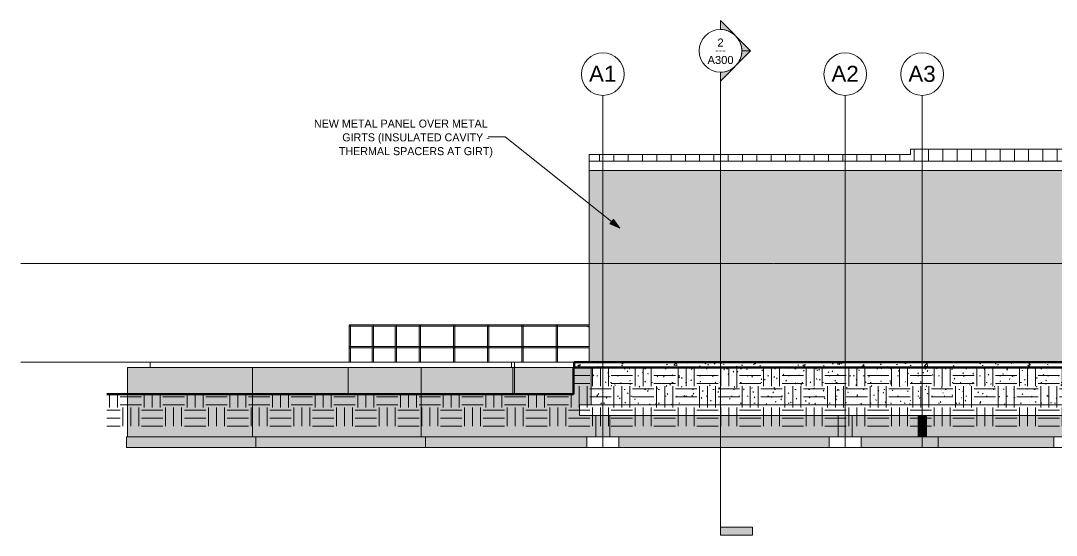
# Model space of a CAD drawing. Header units: inches. Extents: x -4221 to 4009, y -195 to 396.
# Drawn here: x -4221 to -3057, y -195 to 384 of the extents above; entities that cross this region are included whole.
import ezdxf

# ---------------------------------------------------------------- set-up
doc = ezdxf.new("R2010")
doc.units = ezdxf.units.IN
doc.header["$MEASUREMENT"] = 0
doc.linetypes.add('Aligning Line 1_8_', pattern=[0.25, 0.125, -0.125])
doc.linetypes.add('Grid Line 1_2_', pattern=[0.875, 0.5, -0.125, 0.125, -0.125])
for name, color, linetype, lineweight in [('A-DOOR', 31, 'Continuous', 13), ('A-DOOR-9', 31, 'Continuous', 9), ('A-FLOR', 192, 'Continuous', 13), ('A-FLOR-1', 192, 'Continuous', 50), ('A-FLOR-HRAL', 11, 'Continuous', 9), ('A-FLOR-LEVL-1', 51, 'Grid Line 1_2_', 9), ('A-FLOR-PATT-1', 8, 'Continuous', 9), ('A-GENM', 5, 'Continuous', 9), ('A-GENM-1', 5, 'Continuous', 50), ('A-ROOF', 132, 'Continuous', 13), ('A-ROOF-PATT-1', 132, 'Continuous', 9), ('A-WALL', 113, 'Continuous', 13), ('A-WALL-PATT-1', 10, 'Continuous', 13), ('A-WALL-PATT-2', 50, 'Continuous', 13), ('A-WALL-PATT-4', 111, 'Continuous', 9), ('C-TOPO', 7, 'Continuous', 9), ('C-TOPO-1', 7, 'Continuous', 140), ('C-TOPO-4', 254, 'Continuous', 9), ('C-TOPO-5', 153, 'Continuous', 9), ('G-ANNO-SYMB', 111, 'Aligning Line 1_8_', 9), ('G-ANNO-SYMB-1', 111, 'Continuous', 9), ('G-ANNO-TEXT', 231, 'Continuous', 9), ('S-FNDN', 32, 'Continuous', 13), ('S-FNDN-1', 50, 'Continuous', 13), ('S-FNDN-2', 9, 'Continuous', 13), ('S-FNDN-3', 173, 'Continuous', 13), ('S-GRID-1', 1, 'Grid Line 1_2_', 9), ('S-GRID-IDEN', 1, 'Continuous', 9)]:
    doc.layers.add(name, color=color, linetype=linetype, lineweight=lineweight)
doc.styles.add('Arial', font='arial.ttf', dxfattribs={"height": 18})
doc.styles.add('Arial_1', font='arial.ttf', dxfattribs={"height": 9})
doc.styles.add('Century Gothic_1', font='ufonts.com_century-gothic.ttf', dxfattribs={"height": 9})
pattern_1 = [(0, (-3004.96, 0), (24, 24), [24, -24]), (0, (-3004.96, 9), (24, 24), [24, -24]), (0, (-3004.96, 18), (24, 24), [24, -24]), (90, (-3001.96, 21), (-24, 24), [24, -24]), (90, (-2992.96, 21), (-24, 24), [24, -24]), (90, (-2983.96, 21), (-24, 24), [24, -24])]
pattern_2 = [(0, (-3004.961, 0), (30.72, 7.68), [1.267, -21.773, 1.267, -21.773, -122.88]), (0, (-3004.961, 0), (30.72, 7.68), [-46.08, 1.267, -44.813, 1.267, -21.773, -53.76]), (0, (-3004.961, 0), (30.72, 7.68), [-115.2, 1.267, -14.093, 1.267, -37.133]), (120, (-2993.441, 3.84), (-22.01108, 22.7643), [1.267, -21.773, 1.267, -21.773, -122.88]), (120, (-2993.441, 3.84), (-22.01108, 22.7643), [-46.08, 1.267, -44.813, 1.267, -21.773, -53.76]), (120, (-2993.441, 3.84), (-22.01108, 22.7643), [-115.2, 1.267, -14.093, 1.267, -37.133]), (240, (-2989.601, 19.2), (-8.70892, -30.4443), [1.267, -21.773, 1.267, -21.773, -122.88]), (240, (-2989.601, 19.2), (-8.70892, -30.4443), [-46.08, 1.267, -44.813, 1.267, -21.773, -53.76]), (240, (-2989.601, 19.2), (-8.70892, -30.4443), [-115.2, 1.267, -14.093, 1.267, -37.133])]

# ---------------------------------------------------------------- blocks, each defined once
blk = doc.blocks.new('Parking_Stall_Multiple - 9x18-1326571-BUILDING ELEVATION - SOUTH')
at = {"layer": 'A-GENM'}
for points in [[(-3455.2, 0), (-3319.1, 0), (-3319.1, 0.1), (-3532.1, 0.1), (-3532.1, 0)], [(-3316.1, -0.1), (-3316.1, 0.1), (-3319.1, 0.1), (-3319.1, -0.1)]]:
    blk.add_hatch(color=256, dxfattribs=at).paths.add_polyline_path(points, flags=0)
for p, q in [((-3532.1, 0.1), (-3319.1, 0.1)), ((-3532.1, 0), (-3532.1, 0.1))]:
    blk.add_line(p, q, dxfattribs=at)
at = {"layer": 'A-GENM-1'}
for p, q in [((-3316.1, 0.1), (-3319.1, 0.1)), ((-3319.1, 0.1), (-3319.1, -0.1)), ((-3316.1, -0.1), (-3316.1, 0.1)), ((-3319.1, -0.1), (-3316.1, -0.1))]:
    blk.add_line(p, q, dxfattribs=at)
blk = doc.blocks.new('Railing - Lapeyre - 1 1_2_ Post-1355937-BUILDING ELEVATION - SOUTH')
at = {"layer": 'A-FLOR-HRAL'}
h = blk.add_hatch(color=256, dxfattribs=at)
h.paths.add_polyline_path([(-3824.9, -0.1), (-3824.5, -0.1), (-3824.5, 16.7), (-3824.8, 16.4), (-3825.2, 16.1), (-3825.5, 16), (-3825.7, 16), (-3825.7, -0.1), (-3825, -0.1)], flags=0)
h.paths.add_polyline_path([(-3824.5, 16.7), (-3824.5, 41.3), (-3824.8, 40.9), (-3825.2, 40.6), (-3825.5, 40.5), (-3825.7, 40.5), (-3825.7, 17.5), (-3825.4, 17.5), (-3825, 17.3), (-3824.6, 16.9), (-3824.6, 16.9)], flags=0)
h = blk.add_hatch(color=256, dxfattribs=at)
h.paths.add_polyline_path([(-3824.5, -0.1), (-3824.2, -0.1), (-3824.2, 16.3), (-3824.3, 16.6), (-3824.5, 16.7), (-3824.5, 6.2)], flags=0)
h.paths.add_polyline_path([(-3824.5, 16.7), (-3824.3, 17.1), (-3824.2, 17.4), (-3824.2, 40.7), (-3824.3, 41.1), (-3824.5, 41.3), (-3824.5, 16.9)], flags=0)
for p, q in [((-3825.7, 40.5), (-3825.7, 17.5)), ((-3824.2, -0.1), (-3824.2, 41.3)), ((-3825.7, 16), (-3825.7, -0.1))]:
    blk.add_line(p, q, dxfattribs=at)
blk = doc.blocks.new('Railing - Lapeyre - 1 1_2_ Post-V1-BUILDING ELEVATION - SOUTH')
at = {"layer": 'A-FLOR-HRAL'}
h = blk.add_hatch(color=256, dxfattribs=at)
h.paths.add_polyline_path([(-3733.8, -0.1), (-3733.8, -0.1), (-3733.8, 16.7), (-3734.5, 16), (-3734.5, -0.1), (-3734, -0.1)], flags=0)
h.paths.add_polyline_path([(-3733.8, 16.7), (-3733.8, 41.3), (-3734.5, 40.5), (-3734.5, 17.5), (-3733.9, 16.9)], flags=0)
h = blk.add_hatch(color=256, dxfattribs=at)
h.paths.add_polyline_path([(-3733.7, -0.1), (-3733, -0.1), (-3733, 16), (-3733.8, 16.7), (-3733.8, -0.1)], flags=0)
h.paths.add_polyline_path([(-3733.8, 16.7), (-3733, 17.5), (-3733, 40.5), (-3733.8, 41.3), (-3733.8, 38.2)], flags=0)
for p, q in [((-3734.5, 41.3), (-3734.5, -0.1)), ((-3733, -0.1), (-3733, 41.3))]:
    blk.add_line(p, q, dxfattribs=at)
blk = doc.blocks.new('Railing - Lapeyre - 1 1_2_ Post-V2-BUILDING ELEVATION - SOUTH')
at = {"layer": 'A-FLOR-HRAL'}
h = blk.add_hatch(color=256, dxfattribs=at)
h.paths.add_polyline_path([(-3656.8, 0), (-3656.8, 16.7), (-3657.5, 16), (-3657.5, 0), (-3656.8, 0)], flags=0)
h.paths.add_polyline_path([(-3656.8, 16.7), (-3656.8, 41.3), (-3657.5, 40.5), (-3657.5, 17.5), (-3656.9, 16.9)], flags=0)
h = blk.add_hatch(color=256, dxfattribs=at)
h.paths.add_polyline_path([(-3656.8, 0), (-3656, 0), (-3656.1, 16), (-3656.8, 16.7), (-3656.8, 0)], flags=0)
h.paths.add_polyline_path([(-3656.8, 16.7), (-3656, 17.5), (-3656.1, 40.5), (-3656.8, 41.3), (-3656.8, 38.2)], flags=0)
for p, q in [((-3657.5, 41.3), (-3657.5, 0)), ((-3656, 0), (-3656, 41.3))]:
    blk.add_line(p, q, dxfattribs=at)
blk = doc.blocks.new('Railing - Lapeyre - 1 1_2_ Post-V3-BUILDING ELEVATION - SOUTH')
at = {"layer": 'A-FLOR-HRAL'}
h = blk.add_hatch(color=256, dxfattribs=at)
h.paths.add_polyline_path([(-3772.2, -0.1), (-3772.2, 16.7), (-3772.8, 16.2), (-3772.9, 16), (-3773, 16), (-3773, -0.1), (-3772.3, -0.1)], flags=0)
h.paths.add_polyline_path([(-3772.2, 16.7), (-3772.2, 41.3), (-3772.8, 40.7), (-3772.9, 40.5), (-3773, 40.5), (-3773, 17.5), (-3772.8, 17.4), (-3772.3, 16.9)], flags=0)
h = blk.add_hatch(color=256, dxfattribs=at)
h.paths.add_polyline_path([(-3772.2, -0.1), (-3771.5, -0.1), (-3771.5, 16), (-3772.2, 16.7), (-3772.2, -0.1)], flags=0)
h.paths.add_polyline_path([(-3772.2, 16.7), (-3771.5, 17.5), (-3771.5, 40.5), (-3772.2, 41.3), (-3772.2, 18.2)], flags=0)
for p, q in [((-3773, 40.8), (-3773, 17.2)), ((-3771.5, -0.1), (-3771.5, 41.3)), ((-3773, 16.3), (-3773, -0.1))]:
    blk.add_line(p, q, dxfattribs=at)
blk = doc.blocks.new('Railing - Lapeyre - 1 1_2_ Post-V4-BUILDING ELEVATION - SOUTH')
at = {"layer": 'A-FLOR-HRAL'}
blk.add_hatch(color=256, dxfattribs=at).paths.add_polyline_path([(-3850.7, -0.1), (-3850.3, -0.1), (-3850.3, 41.2), (-3851.5, 41.2), (-3851.5, -0.1), (-3850.8, -0.1)], flags=0)
h = blk.add_hatch(color=256, dxfattribs=at)
h.paths.add_polyline_path([(-3850.3, -0.1), (-3850, -0.1), (-3850, 16.3), (-3850.2, 16.6), (-3850.3, 16.7), (-3850.3, -0.1)], flags=0)
h.paths.add_polyline_path([(-3850.3, 16.7), (-3850.1, 17.1), (-3850, 17.4), (-3850, 40.7), (-3850.2, 41.1), (-3850.3, 41.2), (-3850.3, 16.9)], flags=0)
for p, q in [((-3851.5, 41.2), (-3851.5, -0.1)), ((-3851.5, 41.2), (-3850.3, 41.2)), ((-3850, -0.1), (-3850, 41.2))]:
    blk.add_line(p, q, dxfattribs=at)
blk = doc.blocks.new('Railing - Railing-1341484-BUILDING ELEVATION - SOUTH')
at = {"layer": 'A-FLOR-HRAL'}
for points in [[(-3850.6, 41.2), (-3850.3, 41.2), (-3850.3, 41.4), (-3850.4, 41.6), (-3850.5, 41.9), (-3850.6, 42), (-3850.8, 42), (-3851, 41.9), (-3851.2, 41.6), (-3851.2, 41.4), (-3851.2, 41.2), (-3850.8, 41.2)], [(-3772.6, 41.2), (-3772.6, 41.6), (-3772.7, 41.9), (-3772.9, 42), (-3850.6, 42), (-3850.5, 41.9), (-3850.4, 41.6), (-3850.3, 41.2), (-3772.6, 41.2)], [(-3706.1, 41.2), (-3581.7, 41.2), (-3581.7, 42), (-3772.8, 42), (-3772.7, 41.8), (-3772.6, 41.4), (-3772.6, 41.2), (-3747.9, 41.2)]]:
    blk.add_hatch(color=256, dxfattribs=at).paths.add_polyline_path(points, flags=0)
h = blk.add_hatch(color=256, dxfattribs=at)
h.paths.add_polyline_path([(-3824.5, 41.2), (-3850.3, 41.2), (-3850.1, 40.9), (-3850, 40.6), (-3850, 40.5), (-3825.4, 40.5), (-3825, 40.7), (-3824.6, 41.1)], flags=0)
h.paths.add_polyline_path([(-3798.7, 41.2), (-3824.5, 41.2), (-3824.3, 40.9), (-3824.2, 40.6), (-3824.2, 40.5), (-3799.6, 40.5), (-3799.2, 40.7), (-3798.8, 41.1), (-3798.7, 41.2)], flags=0)
h.paths.add_polyline_path([(-3773.1, 40.5), (-3772.9, 40.5), (-3772.6, 40.9), (-3772.6, 41.2), (-3798.7, 41.2), (-3798.4, 40.8), (-3798.4, 40.6), (-3798.4, 40.5), (-3774, 40.5)], flags=0)
h = blk.add_hatch(color=256, dxfattribs=at)
h.paths.add_polyline_path([(-3772.2, 41.2), (-3772.6, 41.2), (-3772.6, 40.9), (-3772.2, 41.2)], flags=0)
h.paths.add_polyline_path([(-3733.8, 41.2), (-3772.2, 41.2), (-3771.4, 40.5), (-3734.5, 40.5), (-3733.8, 41.2)], flags=0)
h.paths.add_polyline_path([(-3695.3, 41.2), (-3733.7, 41.2), (-3733, 40.5), (-3696, 40.5), (-3695.4, 41.2)], flags=0)
h.paths.add_polyline_path([(-3656.8, 41.2), (-3695.3, 41.2), (-3694.5, 40.5), (-3657.5, 40.5), (-3656.9, 41.1)], flags=0)
h.paths.add_polyline_path([(-3656, 40.5), (-3619, 40.5), (-3618.3, 41.2), (-3656.8, 41.2), (-3656.1, 40.5)], flags=0)
h.paths.add_polyline_path([(-3581.7, 40.5), (-3581.7, 41.2), (-3618.3, 41.2), (-3617.6, 40.5), (-3585.9, 40.5)], flags=0)
h = blk.add_hatch(color=256, dxfattribs=at)
h.paths.add_polyline_path([(-3824.5, 16.7), (-3824.8, 17.1), (-3825.2, 17.4), (-3825.5, 17.5), (-3850, 17.5), (-3850, 17.3), (-3850.2, 16.9), (-3850.3, 16.7), (-3824.6, 16.7)], flags=0)
h.paths.add_polyline_path([(-3798.7, 16.7), (-3799.1, 17.2), (-3799.5, 17.4), (-3799.7, 17.5), (-3824.2, 17.5), (-3824.2, 17.2), (-3824.3, 16.9), (-3824.5, 16.7), (-3798.8, 16.7)], flags=0)
h.paths.add_polyline_path([(-3798.5, 16.7), (-3772.6, 16.7), (-3772.6, 17.1), (-3772.8, 17.4), (-3773, 17.5), (-3798.4, 17.5), (-3798.4, 17.2), (-3798.5, 16.9), (-3798.7, 16.7), (-3798.6, 16.7)], flags=0)
h = blk.add_hatch(color=256, dxfattribs=at)
h.paths.add_polyline_path([(-3824.5, 16.7), (-3850.3, 16.7), (-3850.1, 16.4), (-3850, 16.1), (-3850, 16), (-3825.4, 16), (-3825, 16.2), (-3824.6, 16.6)], flags=0)
h.paths.add_polyline_path([(-3798.7, 16.7), (-3824.5, 16.7), (-3824.3, 16.4), (-3824.2, 16.1), (-3824.2, 16), (-3799.6, 16), (-3799.2, 16.2), (-3798.8, 16.6), (-3798.7, 16.7)], flags=0)
h.paths.add_polyline_path([(-3773.1, 16), (-3772.9, 16), (-3772.6, 16.4), (-3772.6, 16.7), (-3798.7, 16.7), (-3798.4, 16.3), (-3798.4, 16.1), (-3798.4, 16), (-3774, 16)], flags=0)
h = blk.add_hatch(color=256, dxfattribs=at)
h.paths.add_polyline_path([(-3772.2, 16.7), (-3772.6, 17.1), (-3772.6, 16.7)], flags=0)
h.paths.add_polyline_path([(-3733.8, 16.7), (-3734.5, 17.5), (-3771.5, 17.5), (-3772.2, 16.7), (-3747.9, 16.7)], flags=0)
h.paths.add_polyline_path([(-3706.1, 16.7), (-3695.3, 16.7), (-3696, 17.5), (-3733, 17.5), (-3733.8, 16.7)], flags=0)
h.paths.add_polyline_path([(-3656.8, 16.7), (-3618.3, 16.7), (-3619.1, 17.5), (-3656.1, 17.5), (-3656.7, 16.9)], flags=0)
h.paths.add_polyline_path([(-3656.8, 16.7), (-3657.5, 17.5), (-3694.6, 17.5), (-3695.3, 16.7), (-3664.3, 16.7)], flags=0)
h.paths.add_polyline_path([(-3618.3, 16.7), (-3581.7, 16.7), (-3581.7, 17.5), (-3617.6, 17.5), (-3618.2, 16.9)], flags=0)
h = blk.add_hatch(color=256, dxfattribs=at)
h.paths.add_polyline_path([(-3772.2, 16.7), (-3772.6, 16.7), (-3772.6, 16.4), (-3772.2, 16.7)], flags=0)
h.paths.add_polyline_path([(-3747.9, 16), (-3734.5, 16), (-3733.8, 16.7), (-3772.2, 16.7), (-3771.4, 16), (-3768.8, 16)], flags=0)
h.paths.add_polyline_path([(-3695.3, 16.7), (-3733.7, 16.7), (-3733, 16), (-3696, 16), (-3695.4, 16.7)], flags=0)
h.paths.add_polyline_path([(-3694.5, 16), (-3657.5, 16), (-3656.8, 16.7), (-3695.3, 16.7), (-3694.5, 16)], flags=0)
h.paths.add_polyline_path([(-3618.3, 16.7), (-3656.8, 16.7), (-3656, 16), (-3619, 16), (-3618.5, 16.6)], flags=0)
h.paths.add_polyline_path([(-3581.7, 16), (-3581.7, 16.7), (-3618.3, 16.7), (-3617.6, 16), (-3601.6, 16)], flags=0)
for p, q in [((-3772.9, 42), (-3850.8, 42)), ((-3850.8, 40.5), (-3772.9, 40.5)), ((-3581.7, 42), (-3772.9, 42)), ((-3772.9, 40.5), (-3581.7, 40.5)), ((-3772.9, 17.5), (-3850.8, 17.5)), ((-3850.8, 16), (-3772.9, 16)), ((-3581.7, 17.5), (-3772.9, 17.5)), ((-3772.9, 16), (-3581.7, 16))]:
    blk.add_line(p, q, dxfattribs=at)
blk.add_ellipse((-3850.8, 41.2), major_axis=(0, 0.75), ratio=0.628376, start_param=4.712389, end_param=7.853982, dxfattribs=at)
blk.add_open_spline([(-3772.9, 42), (-3772.8, 42), (-3772.8, 42), (-3772.8, 42), (-3772.7, 41.9), (-3772.7, 41.8), (-3772.6, 41.6), (-3772.6, 41.4), (-3772.6, 41.3), (-3772.6, 41.2)], degree=3, knots=[0.5, 0.5, 0.5, 0.5, 0.5416667, 0.5833333, 0.6666667, 0.75, 0.8333333, 0.9166667, 1, 1, 1, 1], dxfattribs=at)
for points in [[(-3772.6, 41.2), (-3772.6, 41.1), (-3772.6, 41), (-3772.6, 40.9)], [(-3772.6, 17.1), (-3772.6, 17.1), (-3772.6, 16.9), (-3772.6, 16.8), (-3772.6, 16.7)], [(-3772.6, 16.7), (-3772.6, 16.6), (-3772.6, 16.5), (-3772.6, 16.4)]]:
    blk.add_open_spline(points, degree=3, dxfattribs=at)
for name, p in [('Railing - Lapeyre - 1 1_2_ Post-V4-BUILDING ELEVATION - SOUTH', (0, 0)), ('Railing - Lapeyre - 1 1_2_ Post-1355937-BUILDING ELEVATION - SOUTH', (0, 0)), ('Railing - Lapeyre - 1 1_2_ Post-1355937-BUILDING ELEVATION - SOUTH', (25.8, 0)), ('Railing - Lapeyre - 1 1_2_ Post-V3-BUILDING ELEVATION - SOUTH', (0, 0)), ('Railing - Lapeyre - 1 1_2_ Post-V1-BUILDING ELEVATION - SOUTH', (0, 0)), ('Railing - Lapeyre - 1 1_2_ Post-V1-BUILDING ELEVATION - SOUTH', (38.5, 0)), ('Railing - Lapeyre - 1 1_2_ Post-V2-BUILDING ELEVATION - SOUTH', (0, 0)), ('Railing - Lapeyre - 1 1_2_ Post-V2-BUILDING ELEVATION - SOUTH', (38.5, 0))]:
    blk.add_blockref(name, p)
blk = doc.blocks.new('Door-Passage-Single-Flush - 36_ x 80_-1370599-BUILDING ELEVATION - SOUTH')
at = {"layer": 'A-DOOR'}
for points in [[(-3582.5, 40), (-3582.3, 40), (-3582.2, 40.3), (-3582.2, 40.4), (-3582.4, 40.4), (-3582.7, 40.4), (-3583.1, 40.3), (-3583.1, 40.2), (-3583.1, 40), (-3582.6, 40)], [(-3582.8, 39.6), (-3582.7, 39.6), (-3582.2, 39.7), (-3582.2, 39.9), (-3582.3, 40), (-3583.1, 40), (-3583.1, 39.7), (-3583, 39.6), (-3582.8, 39.6)], [(-3582.2, 40), (-3581.7, 40), (-3581.7, 40.4), (-3582.2, 40.4), (-3582.2, 40.1)], [(-3582.2, 39.6), (-3581.7, 39.6), (-3581.7, 40), (-3582.2, 40), (-3582.2, 39.6)]]:
    blk.add_hatch(color=256, dxfattribs=at).paths.add_polyline_path(points, flags=0)
at = {"layer": 'A-DOOR-9'}
for p, q in [((-3581.7, 40.4), (-3582.2, 40.4)), ((-3582.2, 39.6), (-3581.7, 39.6))]:
    blk.add_line(p, q, dxfattribs=at)
at = {"layer": 'A-DOOR-9', "flags": 128}
for points in [[(-3582.2, 40.4), (-3582.2, 40.4), (-3582.2, 40.4), (-3582.3, 40.4), (-3582.3, 40.4), (-3582.3, 40.4), (-3582.3, 40.4), (-3582.4, 40.4), (-3582.4, 40.4), (-3582.4, 40.4), (-3582.4, 40.4), (-3582.5, 40.4), (-3582.5, 40.4), (-3582.5, 40.4), (-3582.5, 40.4), (-3582.5, 40.4), (-3582.6, 40.4), (-3582.6, 40.4), (-3582.6, 40.4), (-3582.6, 40.4), (-3582.6, 40.4), (-3582.6, 40.4), (-3582.7, 40.4), (-3582.7, 40.4), (-3582.7, 40.4), (-3582.7, 40.4), (-3582.7, 40.4), (-3582.7, 40.4), (-3582.7, 40.4), (-3582.7, 40.4), (-3582.7, 40.4), (-3582.8, 40.4), (-3582.8, 40.4), (-3582.8, 40.4), (-3582.8, 40.4), (-3582.8, 40.4), (-3582.8, 40.4), (-3582.8, 40.4), (-3582.8, 40.4), (-3582.8, 40.4)], [(-3582.8, 39.6), (-3582.8, 39.6), (-3582.8, 39.6), (-3582.8, 39.6), (-3582.8, 39.6), (-3582.8, 39.6), (-3582.8, 39.6), (-3582.8, 39.6), (-3582.8, 39.6), (-3582.8, 39.6), (-3582.7, 39.6), (-3582.7, 39.6), (-3582.7, 39.6), (-3582.7, 39.6), (-3582.7, 39.6), (-3582.7, 39.6), (-3582.7, 39.6), (-3582.7, 39.6), (-3582.6, 39.6), (-3582.6, 39.6), (-3582.6, 39.6), (-3582.6, 39.6), (-3582.6, 39.6), (-3582.6, 39.6), (-3582.5, 39.6), (-3582.5, 39.6), (-3582.5, 39.6), (-3582.5, 39.6), (-3582.5, 39.6), (-3582.4, 39.6), (-3582.4, 39.6), (-3582.4, 39.6), (-3582.4, 39.6), (-3582.3, 39.6), (-3582.3, 39.6), (-3582.3, 39.6), (-3582.3, 39.6), (-3582.3, 39.6), (-3582.2, 39.6), (-3582.2, 39.6), (-3582.2, 39.6)]]:
    blk.add_lwpolyline(points, dxfattribs=at)
at = {"layer": 'A-DOOR-9'}
for start, end in [(150, 180), (180, 210), (82.7725, 90), (270, 277.2275)]:
    blk.add_arc((-3582.8, 40), 0.394, start, end, dxfattribs=at)
blk = doc.blocks.new('Section - 3_32_ x 3_8_-54337-BUILDING ELEVATION - SOUTH')
at = {"layer": 'G-ANNO-SYMB-1'}
blk.add_hatch(color=256, dxfattribs=at).paths.add_polyline_path([(-2512.9, -185.8), (-2548.9, -185.8), (-2548.9, -194.8), (-2512.9, -194.8)], flags=0)
for p, q in [((-2548.9, -194.8), (-2548.9, -185.8)), ((-2548.9, -185.8), (-2512.9, -185.8)), ((-2512.9, -185.8), (-2512.9, -194.8)), ((-2512.9, -194.8), (-2548.9, -194.8))]:
    blk.add_line(p, q, dxfattribs=at)
blk = doc.blocks.new('Section - Section Head - Filled-22785-BUILDING ELEVATION - SOUTH')
at = {"layer": 'G-ANNO-SYMB-1'}
h = blk.add_hatch(color=256, dxfattribs=at)
edge = h.paths.add_edge_path(flags=0)
edge.add_arc((-2548.9, 350.1), 24, 47.9216, 90)
edge.add_line((-2548.9, 374.1), (-2548.9, 384.1))
edge.add_line((-2548.9, 384.1), (-2532.8, 368))
h = blk.add_hatch(color=256, dxfattribs=at)
edge = h.paths.add_edge_path(flags=0)
edge.add_line((-2531.9, 367.1), (-2515, 350.1))
edge.add_line((-2515, 350.1), (-2524.9, 350.1))
edge.add_arc((-2548.9, 350.1), 24, 360, 405)
h = blk.add_hatch(color=256, dxfattribs=at)
edge = h.paths.add_edge_path(flags=0)
edge.add_arc((-2548.9, 350.1), 24, 315, 360)
edge.add_line((-2524.9, 350.1), (-2515, 350.1))
edge.add_line((-2515, 350.1), (-2531.9, 333.1))
h = blk.add_hatch(color=256, dxfattribs=at)
edge = h.paths.add_edge_path(flags=0)
edge.add_line((-2532.8, 332.3), (-2548.9, 316.2))
edge.add_line((-2548.9, 316.2), (-2548.9, 326.1))
edge.add_arc((-2548.9, 350.1), 24, 270, 312.0784)
for p, q in [((-2532.8, 368), (-2548.9, 384.1)), ((-2548.9, 384.1), (-2548.9, 374.1)), ((-2515, 350.1), (-2531.9, 367.1)), ((-2531.9, 333.1), (-2515, 350.1)), ((-2524.9, 350.1), (-2515, 350.1)), ((-2515, 350.1), (-2524.9, 350.1)), ((-2548.9, 316.2), (-2532.8, 332.3)), ((-2548.9, 326.1), (-2548.9, 316.2))]:
    blk.add_line(p, q, dxfattribs=at)
for start, end in [(90, 270), (270, 90), (47.9216, 90), (360, 45), (315, 360), (270, 312.0784)]:
    blk.add_arc((-2548.9, 350.1), 24, start, end, dxfattribs=at)
blk = doc.blocks.new('Grid - Grid Head - Circle-50561-BUILDING ELEVATION - SOUTH')
at = {"layer": 'S-GRID-IDEN'}
for start, end in [(0, 180), (180, 360)]:
    blk.add_arc((-2877.2, 324), 24, start, end, dxfattribs=at)

msp = doc.modelspace()

# ---------------------------------------------------------------- hatches: boundary and pattern name
at = {"layer": 'A-FLOR-PATT-1'}
h = msp.add_hatch(dxfattribs=at)
h.set_pattern_fill('FP_3', color=256, style=0, pattern_type=2)
h.set_pattern_definition([(50, (-3004.96, 0), (27.5427, -2.4099), [2.88, -31.68]), (355, (-3004.96, 0), (-5.3278, 28.8843), [2.304, -25.344]), (100.451, (-3002.666, -0.2), (22.2153, 26.4739), [2.448, -26.924]), (46.184, (-3004.96, 7.68), (40.9819, -6.3564), [4.32, -47.52]), (96.636, (-3001.546, 7.15), (35.8907, 37.4062), [3.671, -40.386]), (351.184, (-3004.96, 7.68), (35.891, 37.4062), [3.456, -38.016]), (21, (-3001.12, 5.76), (22.921, -15.4607), [2.88, -31.68]), (326, (-3001.12, 5.76), (9.3435, 27.8457), [2.304, -25.344]), (71.451, (-2999.21, 4.472), (32.2648, 12.3844), [2.448, -26.924]), (37.5, (-3004.961, 0), (0.46686, 12.7827), [1.267, -23.77, 1.267, -24.461, -25.44]), (37.5, (-3004.961, 0), (0.46686, 12.7827), [-50.765, 1.267, -24.173]), (7.5, (-3004.961, 0), (10.1016, 15.1451), [1.267, -13.402, 1.267, -23.194, -9.696]), (7.5, (-3004.961, 0), (10.1016, 15.1451), [-39.13, 1.267, -8.429]), (327.5, (-3013.524, 0), (20.49916, -0.86578), [1.267, -8.333, 1.267, -28.685, -39.744]), (327.5, (-3013.524, 0), (20.49916, -0.86578), [-39.552, 1.267, -38.477]), (317.5, (-3017.364, 0), (22.3948, 3.8443), [1.267, -11.213, 1.267, -18.624, -28.224]), (317.5, (-3017.364, 0), (22.3948, 3.8443), [-32.371, 1.267, -26.957])])
h.paths.add_polyline_path([(-3037.2, -6), (-3033.8, -6), (-3033.8, 0), (-3598.6, 0), (-3598.6, -6), (-3120.8, -6)], flags=0)
at = {"layer": 'A-ROOF-PATT-1'}
h = msp.add_hatch(dxfattribs=at)
h.set_pattern_fill('FP_4', color=256, style=0, pattern_type=2)
h.set_pattern_definition([(90, (0, 2.275), (-16.082, 1e-15), [])])
h.paths.add_polyline_path([(-1866.6, 220.2), (-1585.5, 220.2), (-1585.5, 224.1), (-1635.2, 224.1), (-1635.2, 239.7), (-1741.8, 239.7), (-1741.8, 239.5), (-1739.8, 239.5), (-1739.8, 228.9), (-1799.2, 228.9), (-1799.2, 239.5), (-1797.2, 239.5), (-1797.2, 239.7), (-3220.5, 239.7), (-3220.5, 233.4), (-3581.7, 233.4), (-3581.7, 226.1), (-3037.1, 226.1), (-3037.1, 220.2), (-1950.2, 220.2)], flags=0)
at = {"layer": 'A-WALL-PATT-1'}
h = msp.add_hatch(color=256, dxfattribs=at)
h.paths.add_polyline_path([(-4069.4, -84), (-3960.4, -84), (-3960.4, -72), (-4100.7, -72), (-4100.7, -84)], flags=0)
h.paths.add_polyline_path([(-4100.7, -36), (-3960.4, -36), (-3960.4, -6.1), (-4075.3, -6.1), (-4075.3, -6), (-4100.7, -6)], flags=0)
h = msp.add_hatch(color=256, dxfattribs=at)
h.paths.add_polyline_path([(-3949.3, -84), (-3770.5, -84), (-3770.5, -72), (-3949.3, -72)], flags=0)
h.paths.add_polyline_path([(-3949.3, -36), (-3852.8, -36), (-3852.8, -6.1), (-3949.3, -6.1)], flags=0)
for points in [[(-3770.5, -36), (-3770.5, -6.1), (-3852.8, -6.1), (-3852.8, -36), (-3789.7, -36)], [(-3770.5, -36), (-3599.3, -36), (-3599.3, -6.1), (-3770.5, -6.1), (-3770.5, -19.8)], [(-3960.4, -72), (-3960.4, -36), (-4100.7, -36), (-4100.7, -72), (-4069.4, -72)], [(-3770.5, -72), (-3770.5, -36), (-3949.3, -36), (-3949.3, -72), (-3789.7, -72)], [(-3202.5, -72), (-3202.5, -60), (-3212.5, -60), (-3212.5, -72)], [(-3202.5, -84), (-3202.5, -72), (-3212.5, -72), (-3212.5, -84)]]:
    msp.add_hatch(color=256, dxfattribs=at).paths.add_polyline_path(points, flags=0)
h = msp.add_hatch(color=256, dxfattribs=at)
h.paths.add_polyline_path([(-3455.2, -72), (-3302, -72), (-3302, -60), (-3558.5, -60), (-3558.5, -72), (-3556.5, -72)], flags=0)
h.paths.add_polyline_path([(-3735.7, -72), (-3574.5, -72), (-3574.5, -60), (-3592.5, -60), (-3592.5, -48), (-3579.5, -48), (-3579.5, -6.1), (-3599.3, -6.1), (-3599.3, -36), (-3770.5, -36), (-3770.5, -72)], flags=0)
h.paths.add_polyline_path([(-3212.5, -72), (-3212.5, -60), (-3286, -60), (-3286, -72)], flags=0)
h = msp.add_hatch(color=256, dxfattribs=at)
h.paths.add_polyline_path([(-3765.9, -84), (-3574.5, -84), (-3574.5, -72), (-3770.5, -72), (-3770.5, -84)], flags=0)
h.paths.add_polyline_path([(-3455.2, -84), (-3302, -84), (-3302, -72), (-3558.5, -72), (-3558.5, -84), (-3548.5, -84)], flags=0)
h.paths.add_polyline_path([(-3286, -84), (-3212.5, -84), (-3212.5, -72), (-3286, -72), (-3286, -82.6)], flags=0)
at = {"layer": 'A-WALL-PATT-2'}
h = msp.add_hatch(color=256, dxfattribs=at)
h.paths.add_polyline_path([(-3956.4, -84), (-3949.3, -84), (-3949.3, -72), (-3960.4, -72), (-3960.4, -84), (-3956.9, -84)], flags=0)
h.paths.add_polyline_path([(-3949.3, -36), (-3949.3, -6.1), (-3960.4, -6.1), (-3960.4, -36), (-3956.9, -36)], flags=0)
for points in [[(-3949.3, -72), (-3949.3, -36), (-3960.4, -36), (-3960.4, -72), (-3956.9, -72)], [(-3202.5, -72), (-3049.3, -72), (-3049.3, -60), (-3202.5, -60)], [(-3202.5, -84), (-3049.3, -84), (-3049.3, -72), (-3202.5, -72)]]:
    msp.add_hatch(color=256, dxfattribs=at).paths.add_polyline_path(points, flags=0)
at = {"layer": 'A-WALL-PATT-4'}
h = msp.add_hatch(dxfattribs=at)
h.set_pattern_fill('FP_6', color=256, style=0, pattern_type=2)
h.set_pattern_definition([(90, (-3019.016, 0), (-16, 1e-15), [16, 0, 0, 0]), (90, (-3025.016, 0), (-16, 1e-15), [16, 0, 0, 0]), (90, (-3024.016, 0), (-16, 1e-15), [2.143, -13.857]), (90, (-3030.016, 0), (-16, 1e-15), [16, 0, 0, 0]), (90, (-3024.016, 3.214), (-16, 1e-15), [2.143, -13.857]), (90, (-3024.016, 6.429), (-16, 1e-15), [2.143, -13.857]), (90, (-3024.016, 9.643), (-16, 1e-15), [2.143, -13.857]), (90, (-3024.016, 12.857), (-16, 1e-15), [2.143, -13.857]), (90, (-3020.016, 0), (-16, 1e-15), [2.143, -13.857]), (90, (-3020.016, 3.214), (-16, 1e-15), [2.143, -13.857]), (90, (-3020.016, 6.429), (-16, 1e-15), [2.143, -13.857]), (90, (-3020.016, 9.643), (-16, 1e-15), [2.143, -13.857]), (90, (-3020.016, 12.857), (-16, 1e-15), [2.143, -13.857])])
h.paths.add_polyline_path([(-3581.7, 0), (-3532.1, 0), (-3532.1, 0.1), (-3316.1, 0.1), (-3316.1, 0), (-3037.1, 0), (-3037.1, 39.6), (-3038.3, 39.6), (-3038.5, 39.7), (-3038.5, 39.9), (-3038.5, 40.1), (-3038.4, 40.3), (-3038.1, 40.4), (-3037.6, 40.4), (-3037.1, 40.4), (-3037.1, 215.6), (-3581.7, 215.6), (-3581.7, 6.2)], flags=0)
h = msp.add_hatch(dxfattribs=at)
h.set_pattern_fill('FP_7', color=256, style=0, pattern_type=2)
h.set_pattern_definition(pattern_2)
h.paths.add_polyline_path([(-3569.5, -48), (-3569.5, -6.1), (-3579.5, -6.1), (-3579.5, -48)], flags=0)
h = msp.add_hatch(dxfattribs=at)
h.set_pattern_fill('FP_7', color=256, style=0, pattern_type=2)
h.set_pattern_definition(pattern_2)
h.paths.add_polyline_path([(-3569.5, -48), (-3036.3, -48), (-3036.3, -6.1), (-3569.5, -6.1)], flags=0)
at = {"layer": 'C-TOPO'}
h = msp.add_hatch(dxfattribs=at)
h.set_pattern_fill('FP_2', color=256, style=0, pattern_type=2)
h.set_pattern_definition(pattern_1)
h.paths.add_polyline_path([(-3033.8, -72), (-3033.8, -60), (-3048, -60), (-3048, -48), (-3033.8, -48), (-3033.8, -6), (-3599.3, -6), (-3599.3, -72), (-3048, -72)], flags=0)
h = msp.add_hatch(dxfattribs=at)
h.set_pattern_fill('FP_2', color=256, style=0, pattern_type=2)
h.set_pattern_definition(pattern_1)
h.paths.add_polyline_path([(-3735.7, -72), (-3599.3, -72), (-3599.3, -36), (-4124.1, -36), (-4124.1, -72), (-3789.7, -72)], flags=0)
at = {"layer": 'G-ANNO-TEXT'}
msp.add_hatch(color=256, dxfattribs=at).paths.add_polyline_path([(-3547.3, 150.5), (-3554.6, 160.5), (-3558.7, 155.5)], flags=0)
at = {"layer": 'S-FNDN'}
for points in [[(-3558.5, -72), (-3558.5, -60), (-3574.5, -60), (-3574.5, -72)], [(-3286, -72), (-3286, -60), (-3302, -60), (-3302, -72)], [(-3558.5, -84), (-3558.5, -72), (-3574.5, -72), (-3574.5, -84)], [(-3286, -84), (-3286, -72), (-3302, -72), (-3302, -84)]]:
    msp.add_hatch(color=256, dxfattribs=at).paths.add_polyline_path(points, flags=0)
at = {"layer": 'S-FNDN-1'}
for points in [[(-4101.8, -96), (-3956.4, -96), (-3956.4, -84), (-4101.8, -84)], [(-3956.4, -96), (-3765.9, -96), (-3765.9, -84), (-3956.4, -84)], [(-3059.3, -96), (-3059.3, -84), (-3189.5, -84), (-3189.5, -96), (-3120.8, -96)]]:
    msp.add_hatch(color=256, dxfattribs=at).paths.add_polyline_path(points, flags=0)
h = msp.add_hatch(color=256, dxfattribs=at)
h.paths.add_polyline_path([(-3765.9, -96), (-3584.5, -96), (-3584.5, -84), (-3765.9, -84)], flags=0)
h.paths.add_polyline_path([(-3548.5, -96), (-3312, -96), (-3312, -84), (-3548.5, -84)], flags=0)
h.paths.add_polyline_path([(-3276, -96), (-3189.5, -96), (-3189.5, -84), (-3276, -84)], flags=0)

# ---------------------------------------------------------------- linework, layer by layer
at = {"layer": 'A-FLOR'}
for p, q in [((-3665.9, 0), (-3665.9, -6)), ((-3665.9, 0), (-3598.6, 0)), ((-4075.3, -0.1), (-3665.9, -0.1)), ((-4075.3, -0.1), (-4075.3, -6.1)), ((-3599.3, -6.1), (-4075.3, -6.1)), ((-3669, -0.1), (-3669, -6.1)), ((-3598.6, -6), (-3665.9, -6)), ((-3033.8, -6.1), (-3599.3, -6.1))]:
    msp.add_line(p, q, dxfattribs=at)
at = {"layer": 'A-FLOR-1'}
for p, q in [((-3033.8, 0), (-3598.6, 0)), ((-3598.6, 0), (-3598.6, -6)), ((-3598.6, -6), (-3033.8, -6))]:
    msp.add_line(p, q, dxfattribs=at)
at = {"layer": 'A-FLOR-LEVL-1'}
for p, q in [((-4220.9, 111), (-1351.8, 111)), ((-4220.9, 0), (-1351.8, 0))]:
    msp.add_line(p, q, dxfattribs=at)
at = {"layer": 'A-ROOF'}
for p, q in [((-3220.5, 233.4), (-3581.7, 233.4)), ((-3581.7, 215.6), (-3581.7, 233.4)), ((-3220.5, 239.7), (-1797.2, 239.7)), ((-3220.5, 239.7), (-3220.5, 233.4)), ((-3581.7, 226.1), (-3037.1, 226.1)), ((-3037.1, 215.6), (-3581.7, 215.6))]:
    msp.add_line(p, q, dxfattribs=at)
at = {"layer": 'A-WALL'}
msp.add_line((-3581.7, 215.6), (-3581.7, 0), dxfattribs=at)
at = {"layer": 'C-TOPO'}
for p, q in [((-3665.9, -6), (-3599.3, -6)), ((-3665.9, -6), (-3599.3, -6)), ((-3665.9, -6), (-3665.9, -36)), ((-3665.9, -6), (-3599.3, -6)), ((-3599.3, -6), (-3033.8, -6)), ((-3304, -6), (-3599.3, -6)), ((-3599.3, -22), (-3599.3, -6)), ((-3304, -6), (-3033.8, -6)), ((-3599.3, -36), (-3599.3, -22)), ((-4069.4, -36), (-4124.1, -36)), ((-4069.4, -36), (-3799.6, -36)), ((-3852.8, -36), (-3700.3, -36)), ((-3735.7, -36), (-3799.6, -36)), ((-3735.7, -36), (-3600, -36)), ((-3700.3, -36), (-3667.5, -36)), ((-3667.5, -36), (-3665.9, -36)), ((-3665.9, -36), (-3599.3, -36)), ((-3665.9, -36), (-3599.3, -36)), ((-3599.3, -36), (-3600, -36))]:
    msp.add_line(p, q, dxfattribs=at)
at = {"layer": 'C-TOPO-1'}
for p, q in [((-3304, -6), (-3599.3, -6)), ((-3033.8, -6), (-3304, -6)), ((-4069.4, -36), (-4124.1, -36)), ((-3799.6, -36), (-4069.4, -36)), ((-3735.7, -36), (-3799.6, -36)), ((-3600, -36), (-3735.7, -36)), ((-3599.3, -36), (-3600, -36))]:
    msp.add_line(p, q, dxfattribs=at)
at = {"layer": 'C-TOPO-1', "flags": 128}
msp.add_lwpolyline([(-3599.3, -6), (-3599.3, -22), (-3599.3, -36)], dxfattribs=at)
at = {"layer": 'C-TOPO-4'}
for p, q in [((-3667.5, -6.1), (-3667.5, -36)), ((-3667.5, -6.1), (-3667.5, -36)), ((-3665.9, -6), (-3599.3, -6)), ((-3599.3, -6), (-3034.2, -6)), ((-3700.3, -36), (-3852.8, -36)), ((-3667.5, -36), (-3700.3, -36)), ((-3667.5, -36), (-3665.9, -36))]:
    msp.add_line(p, q, dxfattribs=at)
at = {"layer": 'C-TOPO-5'}
for p, q in [((-3735.3, -6), (-3852.8, -6)), ((-3852.8, -6), (-3852.8, -36)), ((-3852.8, -6), (-3735.3, -6)), ((-3667.5, -6), (-3665.9, -6)), ((-3667.5, -6), (-3667.5, -36)), ((-3667.5, -6), (-3665.9, -6)), ((-3665.9, -6), (-3665.9, -36))]:
    msp.add_line(p, q, dxfattribs=at)
at = {"layer": 'G-ANNO-SYMB'}
msp.add_line((-1448.5, 0), (-4124.1, 0), dxfattribs=at)
at = {"layer": 'G-ANNO-SYMB-1'}
msp.add_line((-3434.2, 326.1), (-3434.2, -185.8), dxfattribs=at)
at = {"layer": 'G-ANNO-TEXT'}
for p, q in [((-3676.1, 253.6), (-3695.4, 253.6)), ((-3547.3, 150.5), (-3676.1, 253.6)), ((-3554.6, 160.5), (-3558.7, 155.5)), ((-3558.7, 155.5), (-3547.3, 150.5)), ((-3547.3, 150.5), (-3554.6, 160.5))]:
    msp.add_line(p, q, dxfattribs=at)
at = {"layer": 'S-FNDN'}
for p, q in [((-3579.5, -48), (-3579.5, -6.1)), ((-3592.5, -60), (-3592.5, -48)), ((-3592.5, -48), (-3048, -48)), ((-3048, -60), (-3592.5, -60)), ((-3574.5, -84), (-3574.5, -60)), ((-3558.5, -60), (-3558.5, -84)), ((-3302, -84), (-3302, -60)), ((-3286, -60), (-3286, -84)), ((-3584.5, -84), (-3584.5, -96)), ((-3548.5, -96), (-3548.5, -84)), ((-3312, -84), (-3312, -96)), ((-3276, -96), (-3276, -84)), ((-3059.3, -84), (-3059.3, -96))]:
    msp.add_line(p, q, dxfattribs=at)
at = {"layer": 'S-FNDN-2'}
for p, q in [((-4100.7, -6), (-4100.7, -84)), ((-3960.4, -84), (-3960.4, -6.1)), ((-3770.5, -84), (-3770.5, -6.1)), ((-3202.5, -60), (-3202.5, -84))]:
    msp.add_line(p, q, dxfattribs=at)
at = {"layer": 'S-FNDN-3'}
for p, q in [((-4075.3, -6), (-4100.7, -6)), ((-4101.8, -84), (-3548.5, -84)), ((-4101.8, -96), (-4101.8, -84)), ((-3956.4, -96), (-3956.4, -84)), ((-3765.9, -84), (-3765.9, -96)), ((-3548.5, -84), (-2079.7, -84)), ((-3189.5, -96), (-3189.5, -84)), ((-3189.5, -96), (-4101.8, -96)), ((-2079.7, -96), (-3189.5, -96))]:
    msp.add_line(p, q, dxfattribs=at)
at = {"layer": 'S-GRID-1'}
for p, q in [((-3566.5, -96), (-3566.5, 300)), ((-3294, -96), (-3294, 300)), ((-3207.5, -96), (-3207.5, 300))]:
    msp.add_line(p, q, dxfattribs=at)

# ---------------------------------------------------------------- block references
at = {"layer": 'A-DOOR'}
msp.add_blockref('Door-Passage-Single-Flush - 36_ x 80_-1370599-BUILDING ELEVATION - SOUTH', (0, 0), dxfattribs=at)
at = {"layer": 'A-FLOR-HRAL'}
msp.add_blockref('Railing - Railing-1341484-BUILDING ELEVATION - SOUTH', (0, 0), dxfattribs=at)
at = {"layer": 'A-GENM'}
msp.add_blockref('Parking_Stall_Multiple - 9x18-1326571-BUILDING ELEVATION - SOUTH', (0, 0), dxfattribs=at)
at = {"layer": 'G-ANNO-SYMB-1'}
for name in ['Section - Section Head - Filled-22785-BUILDING ELEVATION - SOUTH', 'Section - 3_32_ x 3_8_-54337-BUILDING ELEVATION - SOUTH']:
    msp.add_blockref(name, (-885.3, 0), dxfattribs=at)
at = {"layer": 'S-GRID-IDEN'}
for p in [(-689.2, 0), (-416.7, 0), (-330.3, 0)]:
    msp.add_blockref('Grid - Grid Head - Circle-50561-BUILDING ELEVATION - SOUTH', p, dxfattribs=at)

# ---------------------------------------------------------------- texts
at = {"layer": 'G-ANNO-SYMB-1', "char_height": 9, "attachment_point": 1}
for s, insert, width, style in [('2', (-3437.6, 364), 8.484, 'Arial_1'), ('---', (-3440.2, 355.5), 15.453, 'Century Gothic_1'), ('A300', (-3448.8, 344.4), 35.754, 'Arial_1')]:
    msp.add_mtext(s, dxfattribs=dict(at, insert=insert, width=width, style=style))
at = {"layer": 'G-ANNO-TEXT', "char_height": 9, "attachment_point": 1, "style": 'Century Gothic_1'}
for s, insert, width in [('NEW METAL PANEL OVER METAL', (-3891.2, 272.8), 237.249), ('GIRTS (INSULATED CAVITY -', (-3859.4, 257.3), 198.768), ('THERMAL SPACERS AT GIRT)', (-3863.2, 241.8), 203.313)]:
    msp.add_mtext(s, dxfattribs=dict(at, insert=insert, width=width))
at = {"layer": 'S-GRID-IDEN', "char_height": 18, "width": 37.269, "attachment_point": 1, "style": 'Arial'}
for s, insert in [('A1', (-3582, 333.3)), ('A2', (-3309.5, 333.3)), ('A3', (-3223, 333.3))]:
    msp.add_mtext(s, dxfattribs=dict(at, insert=insert))

doc.saveas('drawing.dxf')
